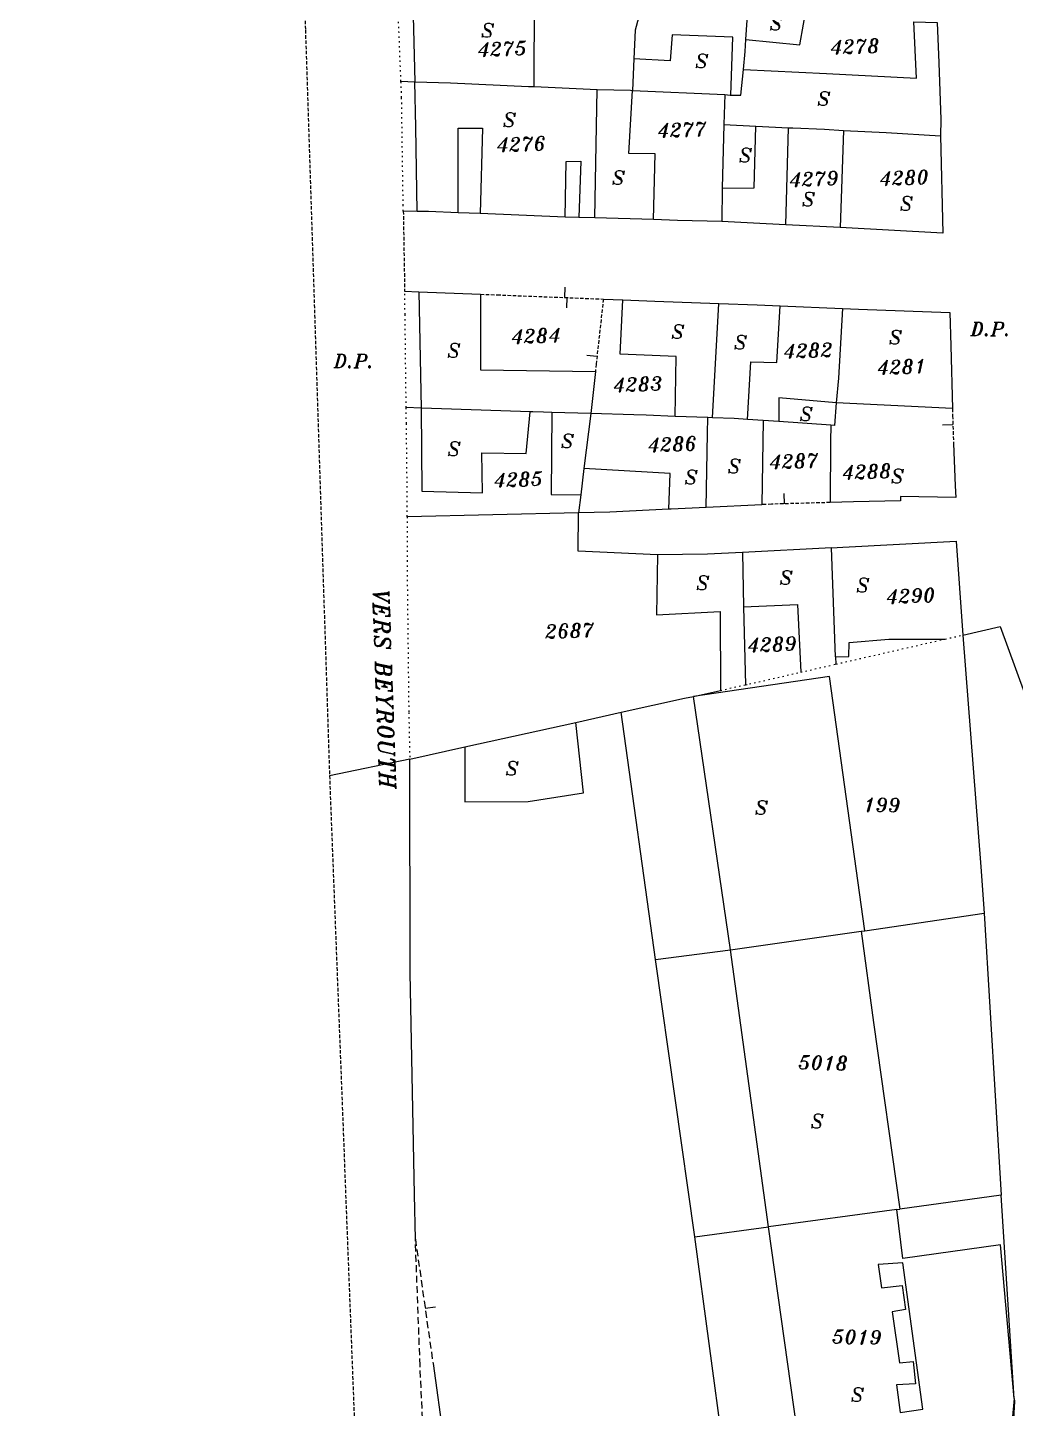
# Model space of a CAD drawing. Extents: x -334462 to -332769, y -29481 to -26664.
# Drawn here: x -334231.1 to -334159.6, y -28850.7 to -28750.7 of the extents above; entities that cross this region are included whole.
import ezdxf
from ezdxf.enums import TextEntityAlignment as Align

# ---------------------------------------------------------------- set-up
doc = ezdxf.new("R2010")
doc.units = 0
doc.header["$MEASUREMENT"] = 0
for name, pattern in [('DASHED', [0.75, 0.5, -0.25]), ('DOT', [0.25, 0, -0.25]), ('HIDDEN', [0.375, 0.25, -0.125])]:
    doc.linetypes.add(name, pattern=pattern)
for name, color, linetype in [('17', 7, 'CONTINUOUS'), ('18', 7, 'CONTINUOUS'), ('CADAST$$AREA$B$', 7, 'CONTINUOUS'), ('DP$DIVIDING$LINE', 7, 'CONTINUOUS'), ('MAP$SHEET$BOUND$', 7, 'CONTINUOUS'), ('PARCEL$BOUNDARY', 7, 'CONTINUOUS'), ('PARCEL$NUMBER', 7, 'CONTINUOUS'), ('SECTION$$A$', 7, 'CONTINUOUS'), ('STREET$TEXT', 7, 'CONTINUOUS'), ('STRUC$$FOOTPRINT', 7, 'CONTINUOUS')]:
    doc.layers.add(name, color=color, linetype=linetype)
doc.styles.add('ITALICT', font='ITALICT', dxfattribs={"height": 0.2})

msp = doc.modelspace()

# ---------------------------------------------------------------- linework, layer by layer
at = {"layer": '17', "color": 5, "linetype": 'Continuous'}
msp.add_line((-334192.245, -28770.254), (-334192.216, -28769.504), dxfattribs=at)
at = {"layer": '17', "color": 1, "linetype": 'Continuous'}
for p, q in [((-334192.09, -28770.26), (-334192.12, -28771.009)), ((-334189.916, -28774.527), (-334190.662, -28774.444)), ((-334164.154, -28779.463), (-334164.904, -28779.489)), ((-334176.339, -28785.186), (-334176.36, -28784.437))]:
    msp.add_line(p, q, dxfattribs=at)
at = {"layer": '18', "color": 30, "linetype": 'Continuous'}
msp.add_line((-334202.354, -28843.415), (-334201.611, -28843.31), dxfattribs=at)
at = {"layer": 'CADAST$$AREA$B$', "color": 7, "linetype": 'HIDDEN'}
for points in [[(-334231.129, -28581.477), (-334220.125, -28638.655), (-334211.05, -28692.671), (-334211.685, -28722.853), (-334211.023, -28750.898), (-334209.275, -28804.871)], [(-334209.275, -28804.871), (-334206.361, -28880.641), (-334205.654, -28908.531), (-334204.708, -28918.711), (-334202.831, -28928.177), (-334201.159, -28933.785), (-334198.004, -28940.93), (-334192.902, -28947.555), (-334182.448, -28957.051), (-334162.48, -28972.649)]]:
    msp.add_lwpolyline(points, dxfattribs=at)
at = {"layer": 'DP$DIVIDING$LINE', "color": 30, "linetype": 'HIDDEN'}
msp.add_line((-334203.937, -28763.996), (-334203.838, -28769.798), dxfattribs=at)
at = {"layer": 'MAP$SHEET$BOUND$', "color": 6, "linetype": 'Continuous'}
msp.add_line((-334203.467, -28803.667), (-334209.275, -28804.871), dxfattribs=at)
at = {"layer": 'PARCEL$BOUNDARY', "color": 7, "linetype": 'Continuous'}
for p, q in [((-334187.248, -28752.966), (-334187.355, -28755.258)), ((-334204.106, -28754.601), (-334203.09, -28754.634)), ((-334194.463, -28754.989), (-334189.91, -28755.19)), ((-334190.072, -28764.486), (-334189.91, -28755.19)), ((-334187.355, -28755.258), (-334180.653, -28755.565)), ((-334180.653, -28755.565), (-334180.727, -28757.72)), ((-334180.727, -28757.72), (-334180.85, -28762.34)), ((-334180.727, -28757.72), (-334178.423, -28757.841)), ((-334178.423, -28757.841), (-334176.046, -28757.963)), ((-334172.069, -28758.156), (-334172.311, -28765.194)), ((-334180.85, -28762.34), (-334180.89, -28764.751)), ((-334202.943, -28764.025), (-334203.937, -28763.996)), ((-334198.366, -28764.179), (-334199.961, -28764.122)), ((-334192.229, -28764.434), (-334198.366, -28764.179)), ((-334191.223, -28764.452), (-334192.229, -28764.434)), ((-334190.072, -28764.486), (-334191.223, -28764.452)), ((-334185.836, -28764.609), (-334190.072, -28764.486)), ((-334172.311, -28765.194), (-334176.25, -28764.985)), ((-334203.838, -28769.798), (-334202.802, -28769.839)), ((-334202.802, -28769.839), (-334198.339, -28770.013)), ((-334189.455, -28770.364), (-334188.056, -28770.42)), ((-334181.555, -28778.952), (-334181.092, -28770.676)), ((-334176.658, -28770.85), (-334172.155, -28771.054)), ((-334190.035, -28775.602), (-334190.371, -28778.655)), ((-334164.19, -28778.297), (-334172.604, -28777.868)), ((-334202.638, -28778.266), (-334203.727, -28778.223)), ((-334190.371, -28778.655), (-334193.178, -28778.573)), ((-334190.371, -28778.655), (-334190.857, -28782.625)), ((-334181.887, -28778.94), (-334184.245, -28778.855)), ((-334181.555, -28778.952), (-334181.887, -28778.94)), ((-334177.888, -28779.154), (-334179.012, -28779.076)), ((-334176.747, -28779.233), (-334177.888, -28779.154)), ((-334172.999, -28779.491), (-334176.747, -28779.233)), ((-334190.857, -28782.625), (-334191.09, -28784.525)), ((-334191.09, -28784.525), (-334191.25, -28785.835)), ((-334191.25, -28785.835), (-334203.665, -28786.117)), ((-334177.993, -28785.248), (-334182.006, -28785.444)), ((-334172.939, -28788.375), (-334179.389, -28788.703)), ((-334179.389, -28788.703), (-334179.31, -28792.65)), ((-334172.653, -28796.265), (-334172.939, -28788.375)), ((-334179.31, -28792.65), (-334179.154, -28798.287)), ((-334172.653, -28796.265), (-334172.615, -28796.787)), ((-334185.691, -28818.172), (-334188.158, -28800.279)), ((-334170.533, -28816.088), (-334161.894, -28814.814)), ((-334161.894, -28814.814), (-334160.655, -28835.229)), ((-334180.263, -28817.464), (-334170.784, -28816.124)), ((-334170.784, -28816.124), (-334170.533, -28816.088)), ((-334185.691, -28818.172), (-334180.263, -28817.464)), ((-334182.843, -28838.24), (-334185.691, -28818.172)), ((-334160.655, -28835.229), (-334167.994, -28836.239)), ((-334159.71, -28849.946), (-334160.655, -28835.229)), ((-334168.216, -28836.27), (-334177.502, -28837.534)), ((-334168.216, -28836.27), (-334167.994, -28836.239)), ((-334182.843, -28838.24), (-334177.502, -28837.534)), ((-334201.785, -28847.427), (-334190.411, -28927.633))]:
    msp.add_line(p, q, dxfattribs=at)
at = {"layer": 'PARCEL$BOUNDARY', "color": 2, "linetype": 'DASHED'}
msp.add_line((-334203.063, -28838.416), (-334201.785, -28847.427), dxfattribs=at)
at = {"layer": 'PARCEL$BOUNDARY', "color": 2, "linetype": 'DOT'}
for points in [[(-334204.106, -28754.601), (-334204.368, -28748.03), (-334204.535, -28744.885)], [(-334203.937, -28763.996), (-334203.944, -28763.597), (-334204.059, -28755.775), (-334204.106, -28754.601)], [(-334203.727, -28778.223), (-334203.809, -28771.477), (-334203.838, -28769.798)], [(-334203.665, -28786.117), (-334203.665, -28783.327), (-334203.713, -28779.377), (-334203.727, -28778.223)], [(-334203.665, -28786.117), (-334203.665, -28789.29), (-334203.539, -28800.287), (-334203.467, -28803.667)]]:
    msp.add_lwpolyline(points, dxfattribs=at)
at = {"layer": 'PARCEL$BOUNDARY', "color": 7, "linetype": 'Continuous'}
for points in [[(-334179.132, -28751.572), (-334178.967, -28749.143), (-334177.903, -28749.278), (-334177.77, -28748.7)], [(-334186.732, -28749.378), (-334187.149, -28750.91), (-334187.248, -28752.966)], [(-334165.283, -28750.336), (-334165.163, -28753.272), (-334165.018, -28757.376), (-334165.043, -28758.547)], [(-334179.309, -28753.749), (-334179.19, -28752.434), (-334179.132, -28751.572)], [(-334180.232, -28755.595), (-334179.493, -28755.608), (-334179.309, -28753.749)], [(-334203.09, -28754.634), (-334200.53, -28754.717), (-334194.871, -28754.969), (-334194.463, -28754.989)], [(-334189.91, -28755.19), (-334187.495, -28755.252), (-334187.355, -28755.258)], [(-334180.653, -28755.565), (-334180.277, -28755.594), (-334180.232, -28755.595)], [(-334176.046, -28757.963), (-334175.746, -28757.98), (-334173.438, -28758.065), (-334172.069, -28758.156)], [(-334165.043, -28758.547), (-334164.891, -28765.596), (-334172.311, -28765.194)], [(-334172.069, -28758.156), (-334168.99, -28758.309), (-334165.043, -28758.547)], [(-334199.961, -28764.122), (-334202.106, -28764.015), (-334202.943, -28764.025)], [(-334180.89, -28764.751), (-334184.085, -28764.674), (-334185.836, -28764.609)], [(-334176.25, -28764.985), (-334177.672, -28764.907), (-334180.89, -28764.751)], [(-334188.056, -28770.42), (-334185.735, -28770.512), (-334181.092, -28770.676)], [(-334181.092, -28770.676), (-334178.331, -28770.774), (-334176.658, -28770.85)], [(-334172.155, -28771.054), (-334172.439, -28776.083), (-334172.604, -28777.868)], [(-334172.155, -28771.054), (-334170.975, -28771.108), (-334164.379, -28771.346), (-334164.308, -28773.749), (-334164.19, -28778.297)], [(-334172.604, -28777.868), (-334172.723, -28779.51), (-334172.999, -28779.491)], [(-334194.745, -28778.526), (-334198.301, -28778.411), (-334201.886, -28778.295), (-334202.638, -28778.266)], [(-334193.178, -28778.573), (-334193.776, -28778.555), (-334194.554, -28778.532), (-334194.745, -28778.526)], [(-334184.245, -28778.855), (-334186.361, -28778.779), (-334187.245, -28778.747), (-334190.371, -28778.655)], [(-334182.006, -28785.444), (-334181.908, -28780.101), (-334181.887, -28778.94)], [(-334179.012, -28779.076), (-334179.984, -28779.009), (-334181.555, -28778.952)], [(-334172.999, -28779.491), (-334173.009, -28780.665), (-334173.045, -28785.094)], [(-334164.107, -28780.809), (-334163.999, -28783.881), (-334163.94, -28784.737), (-334167.956, -28784.665), (-334167.956, -28784.975), (-334171.355, -28785.046), (-334173.045, -28785.094)], [(-334185.527, -28788.874), (-334191.282, -28788.625), (-334191.25, -28785.835)], [(-334184.709, -28785.577), (-334188.979, -28785.783), (-334191.25, -28785.835)], [(-334182.006, -28785.444), (-334184.546, -28785.569), (-334184.709, -28785.577)], [(-334172.939, -28788.375), (-334172.117, -28788.333), (-334163.906, -28787.881), (-334163.434, -28794.694)], [(-334179.389, -28788.703), (-334181.921, -28788.832), (-334185.527, -28788.874)], [(-334163.434, -28794.694), (-334162.131, -28811.46), (-334161.894, -28814.814)], [(-334203.063, -28838.416), (-334203.127, -28835.185), (-334203.444, -28819.144), (-334203.467, -28803.667)], [(-334159.71, -28849.946), (-334159.693, -28850.159), (-334159.755, -28851.422), (-334159.915, -28852.158), (-334160.484, -28853.276), (-334161.089, -28854.115), (-334161.752, -28854.736), (-334162.404, -28855.243), (-334163.19, -28855.719), (-334163.703, -28855.958), (-334175.435, -28857.887), (-334176.273, -28857.856), (-334177.101, -28857.68), (-334178.047, -28857.297), (-334178.761, -28856.841), (-334179.454, -28856.189), (-334180.09, -28855.308), (-334180.494, -28854.511), (-334180.747, -28853.683), (-334182.843, -28838.24)]]:
    msp.add_lwpolyline(points, dxfattribs=at)
at = {"layer": 'PARCEL$BOUNDARY', "color": 2, "linetype": 'HIDDEN'}
for points in [[(-334198.339, -28770.013), (-334197.132, -28770.06), (-334189.455, -28770.364)], [(-334189.455, -28770.364), (-334189.978, -28775.082), (-334190.035, -28775.602)], [(-334164.19, -28778.297), (-334164.177, -28778.815), (-334164.107, -28780.809)], [(-334173.045, -28785.094), (-334177.285, -28785.213), (-334177.993, -28785.248)]]:
    msp.add_lwpolyline(points, dxfattribs=at)
at = {"layer": 'PARCEL$BOUNDARY', "color": 2, "linetype": 'DASHED'}
msp.add_lwpolyline([(-334197.573, -28927.098), (-334197.733, -28926.77), (-334198.929, -28923.117), (-334199.945, -28917.28), (-334200.293, -28908.078), (-334201.036, -28891.568), (-334201.188, -28885.381), (-334201.765, -28870.039), (-334202.191, -28858.911), (-334202.72, -28847.555), (-334203.063, -28838.416)], dxfattribs=at)
at = {"layer": 'SECTION$$A$', "color": 2, "linetype": 'DOT'}
for p, q in [((-334172.615, -28796.787), (-334164.717, -28794.974)), ((-334164.717, -28794.974), (-334163.434, -28794.694)), ((-334175.171, -28797.374), (-334172.615, -28796.787)), ((-334180.983, -28798.692), (-334179.154, -28798.287))]:
    msp.add_line(p, q, dxfattribs=at)
at = {"layer": 'SECTION$$A$', "color": 7, "linetype": 'Continuous'}
for p, q in [((-334182.935, -28799.124), (-334180.983, -28798.692)), ((-334199.486, -28802.786), (-334191.447, -28801.007)), ((-334191.447, -28801.007), (-334188.158, -28800.279)), ((-334203.467, -28803.667), (-334199.486, -28802.786))]:
    msp.add_line(p, q, dxfattribs=at)
for points in [[(-334163.434, -28794.694), (-334160.729, -28794.058), (-334156.092, -28806.759)], [(-334188.158, -28800.279), (-334183.575, -28799.266), (-334182.935, -28799.124)]]:
    msp.add_lwpolyline(points, dxfattribs=at)
at = {"layer": 'SECTION$$A$', "color": 2, "linetype": 'DOT'}
msp.add_lwpolyline([(-334179.154, -28798.287), (-334178.876, -28798.225), (-334175.171, -28797.374)], dxfattribs=at)
at = {"layer": 'STRUC$$FOOTPRINT', "color": 1, "linetype": 'Continuous'}
for p, q in [((-334194.463, -28754.989), (-334194.445, -28745.907)), ((-334176.25, -28764.985), (-334176.046, -28757.963)), ((-334202.802, -28769.839), (-334202.638, -28778.266)), ((-334177.888, -28779.154), (-334177.993, -28785.248)), ((-334180.263, -28817.464), (-334182.935, -28799.124)), ((-334177.502, -28837.534), (-334180.263, -28817.464)), ((-334167.768, -28840.123), (-334169.559, -28840.24))]:
    msp.add_line(p, q, dxfattribs=at)
for points in [[(-334198.708, -28745.485), (-334198.71, -28746.341), (-334203.319, -28746.051), (-334203.09, -28754.634)], [(-334179.132, -28751.572), (-334175.235, -28751.954), (-334174.691, -28748.976), (-334177.77, -28748.7)], [(-334179.309, -28753.749), (-334173.311, -28754.042), (-334166.778, -28754.369), (-334166.977, -28750.302), (-334165.283, -28750.336)], [(-334180.232, -28755.595), (-334180.088, -28751.408), (-334184.462, -28751.226), (-334184.612, -28753.126), (-334187.248, -28752.966)], [(-334202.943, -28764.025), (-334203.038, -28757.931), (-334203.09, -28754.634)], [(-334185.836, -28764.609), (-334185.707, -28759.855), (-334187.613, -28759.837), (-334187.355, -28755.258)], [(-334199.961, -28764.122), (-334199.971, -28757.985), (-334198.193, -28758.003), (-334198.366, -28764.179)], [(-334180.85, -28762.34), (-334178.537, -28762.304), (-334178.423, -28757.841)], [(-334192.229, -28764.434), (-334192.15, -28760.4), (-334191.079, -28760.382), (-334191.223, -28764.452)], [(-334198.339, -28770.013), (-334198.347, -28775.487), (-334190.035, -28775.602)], [(-334184.245, -28778.855), (-334184.192, -28774.527), (-334188.239, -28774.364), (-334188.056, -28770.42)], [(-334179.012, -28779.076), (-334178.775, -28774.909), (-334176.888, -28774.963), (-334176.658, -28770.85)], [(-334172.604, -28777.868), (-334176.761, -28777.505), (-334176.747, -28779.233)], [(-334202.638, -28778.266), (-334202.585, -28784.277), (-334198.211, -28784.386), (-334198.248, -28781.498), (-334195.036, -28781.553), (-334194.745, -28778.526)], [(-334193.178, -28778.573), (-334193.227, -28784.509), (-334191.09, -28784.525)], [(-334184.709, -28785.577), (-334184.619, -28782.987), (-334190.857, -28782.625)], [(-334185.527, -28788.874), (-334185.6, -28793.211), (-334181.009, -28792.975), (-334180.983, -28798.692)], [(-334179.31, -28792.65), (-334175.401, -28792.468), (-334175.171, -28797.374)], [(-334172.653, -28796.265), (-334171.681, -28796.247), (-334171.663, -28795.23), (-334168.796, -28794.994), (-334164.717, -28794.974)], [(-334170.533, -28816.088), (-334173.095, -28797.695), (-334182.935, -28799.124)], [(-334199.486, -28802.786), (-334199.483, -28806.763), (-334194.904, -28806.742), (-334190.895, -28806.111), (-334191.447, -28801.007)], [(-334170.784, -28816.124), (-334169.894, -28822.744), (-334167.994, -28836.239)], [(-334159.71, -28849.946), (-334160.707, -28838.822), (-334167.789, -28839.82), (-334168.216, -28836.27)], [(-334159.71, -28849.946), (-334159.858, -28851.509), (-334160.277, -28852.661), (-334160.928, -28853.638), (-334161.986, -28854.534), (-334163.026, -28855.418), (-334163.759, -28855.685), (-334166.254, -28856.068), (-334170.004, -28856.557), (-334174.719, -28857.231), (-334177.502, -28837.534)], [(-334169.559, -28840.24), (-334169.326, -28841.938), (-334167.814, -28841.776), (-334167.593, -28843.509), (-334168.559, -28843.672), (-334168.024, -28847.361), (-334167.024, -28847.279), (-334166.855, -28848.885), (-334168.238, -28848.955), (-334167.959, -28850.956), (-334166.32, -28850.723), (-334167.768, -28840.123)]]:
    msp.add_lwpolyline(points, dxfattribs=at)

# ---------------------------------------------------------------- texts
at = {"layer": 'DP$DIVIDING$LINE', "color": 2, "linetype": 'Continuous', "style": 'ITALICT'}
for p in [(-334161.423, -28772.533), (-334207.517, -28774.85)]:
    msp.add_text('D.P.', height=1, dxfattribs=at).set_placement(p, align=Align.MIDDLE)
at = {"layer": 'PARCEL$NUMBER', "color": 7, "linetype": 'Continuous', "style": 'ITALICT'}
for s, rotation, p in [('4275', 2.10368, (-334196.777, -28752.245)), ('4278', 2.10368, (-334171.25, -28752.076)), ('4277', 2.10368, (-334183.764, -28758.104)), ('4276', 2.10368, (-334195.4, -28759.143)), ('4280', 2.10368, (-334167.687, -28761.582)), ('4279', 2.10368, (-334174.216, -28761.663)), ('4284', 2.10368, (-334194.341, -28773.024)), ('4282', 2.10368, (-334174.644, -28774.084)), ('4281', 2.10368, (-334167.869, -28775.261)), ('4283', 2.10368, (-334186.966, -28776.526)), ('4286', 2.10368, (-334184.469, -28780.865)), ('4287', 2.10368, (-334175.667, -28782.094)), ('4285', 2.10368, (-334195.613, -28783.419)), ('4288', 2.10368, (-334170.394, -28782.854)), ('4290', 2.10368, (-334167.217, -28791.844)), ('2687', 2.10368, (-334191.898, -28794.367)), ('4289', 2.10368, (-334177.248, -28795.357)), ('199', 358.96779, (-334169.298, -28806.981)), ('5018', 358.96779, (-334173.541, -28825.648)), ('5019', 358.96779, (-334171.097, -28845.501))]:
    msp.add_text(s, height=1, rotation=rotation, dxfattribs=at).set_placement(p, align=Align.MIDDLE)
at = {"layer": 'STREET$TEXT', "color": 7, "linetype": 'Continuous', "style": 'ITALICT'}
msp.add_text('VERS BEYROUTH', height=1.15, rotation=272.03234, dxfattribs=at).set_placement((-334206.143, -28791.374))
at = {"layer": 'STRUC$$FOOTPRINT', "color": 1, "linetype": 'Continuous', "style": 'ITALICT'}
for p in [(-334176.941, -28750.392), (-334197.831, -28750.918), (-334182.331, -28753.134), (-334173.491, -28755.857), (-334196.251, -28757.386), (-334179.172, -28759.943), (-334188.357, -28761.58), (-334174.599, -28763.139), (-334167.521, -28763.448), (-334184.057, -28772.729), (-334179.52, -28773.492), (-334168.305, -28773.129), (-334200.27, -28774.09), (-334174.766, -28778.685), (-334200.262, -28781.209), (-334192.049, -28780.635), (-334179.974, -28782.462), (-334183.095, -28783.26), (-334168.16, -28783.188), (-334176.218, -28790.527), (-334182.261, -28790.908), (-334170.665, -28791.072), (-334196.064, -28804.34), (-334178.005, -28807.176), (-334173.969, -28829.874), (-334171.067, -28849.672)]:
    msp.add_text('S', height=1, dxfattribs=at).set_placement(p, align=Align.MIDDLE)

doc.saveas('drawing.dxf')
